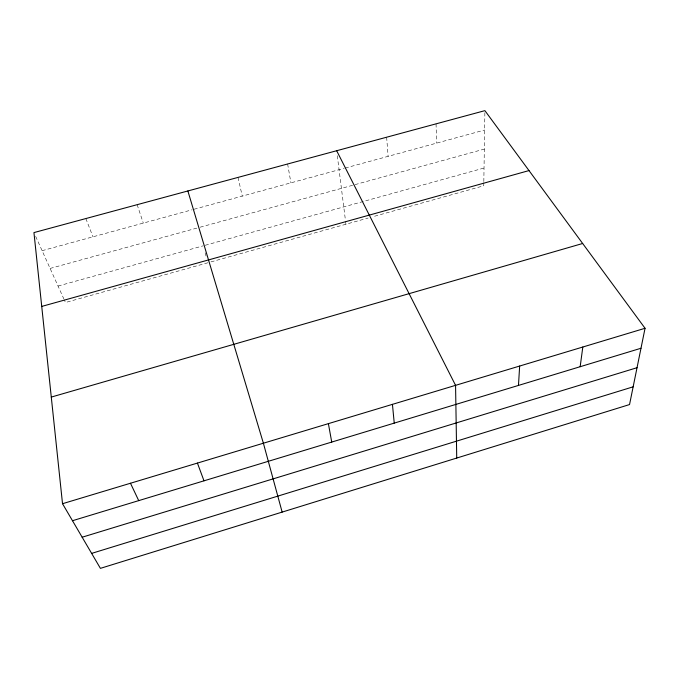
<?xml version="1.0" encoding="UTF-8"?>
<svg xmlns="http://www.w3.org/2000/svg" width="679" height="679" viewBox="0 0 679 679"><rect width="100%" height="100%" fill="white"/><g stroke="black" fill="none" stroke-linecap="round" stroke-linejoin="round"><path stroke-width="0.51" stroke-dasharray="3.4 2.55" d="M483.813 182.643L483.762 185.766L372.177 216.907M483.83 181.599L484.899 110.643M207.91 262.756L65.473 302.503L64.233 299.762M210.94 261.907L368.145 218.035M58.046 286.046L203.182 245.832M205.202 245.28L484.034 168.036M50.11 268.434L198.132 227.754M200.144 227.202L484.314 149.091M42.106 250.687L192.038 209.803M194.05 209.251L344.177 168.324M345.195 168.044L484.602 130.028M35.664 236.402L63.818 298.845M85.843 218.562L92.981 236.81M137.141 204.685L143.294 223.094M205.126 252.8L206.238 256.781M238.023 177.406L242.259 196.112M287.624 163.995L290.926 182.838M337.302 155.72L345.424 220.157M345.552 221.176L345.942 224.231M386.64 137.217L388.116 156.34M436.045 123.85L436.631 143.116"/><path stroke-width="1.02" d="M518.467 385.434L519.656 366.04M580.163 366.711L582.811 347.02M645.05 328.28L629.543 404.557L100.407 568.357L62.519 503.708L33.95 232.591L484.899 110.643L645.05 328.28L62.519 503.708M91.64 553.393L633.142 386.826M82.159 537.216L637.038 367.704M72.492 520.717L640.984 348.259M51.281 397.079L582.658 243.489M41.733 306.424L529 170.582M336.674 150.73L455.567 385.341L456.729 458.053M130.478 483.236L138.72 500.627M197.428 463.078L203.989 480.825M187.871 190.969L263.393 443.217L282.15 512.093M328.39 423.637L331.734 442.08M392.437 404.353L394.244 423.11"/></g></svg>
